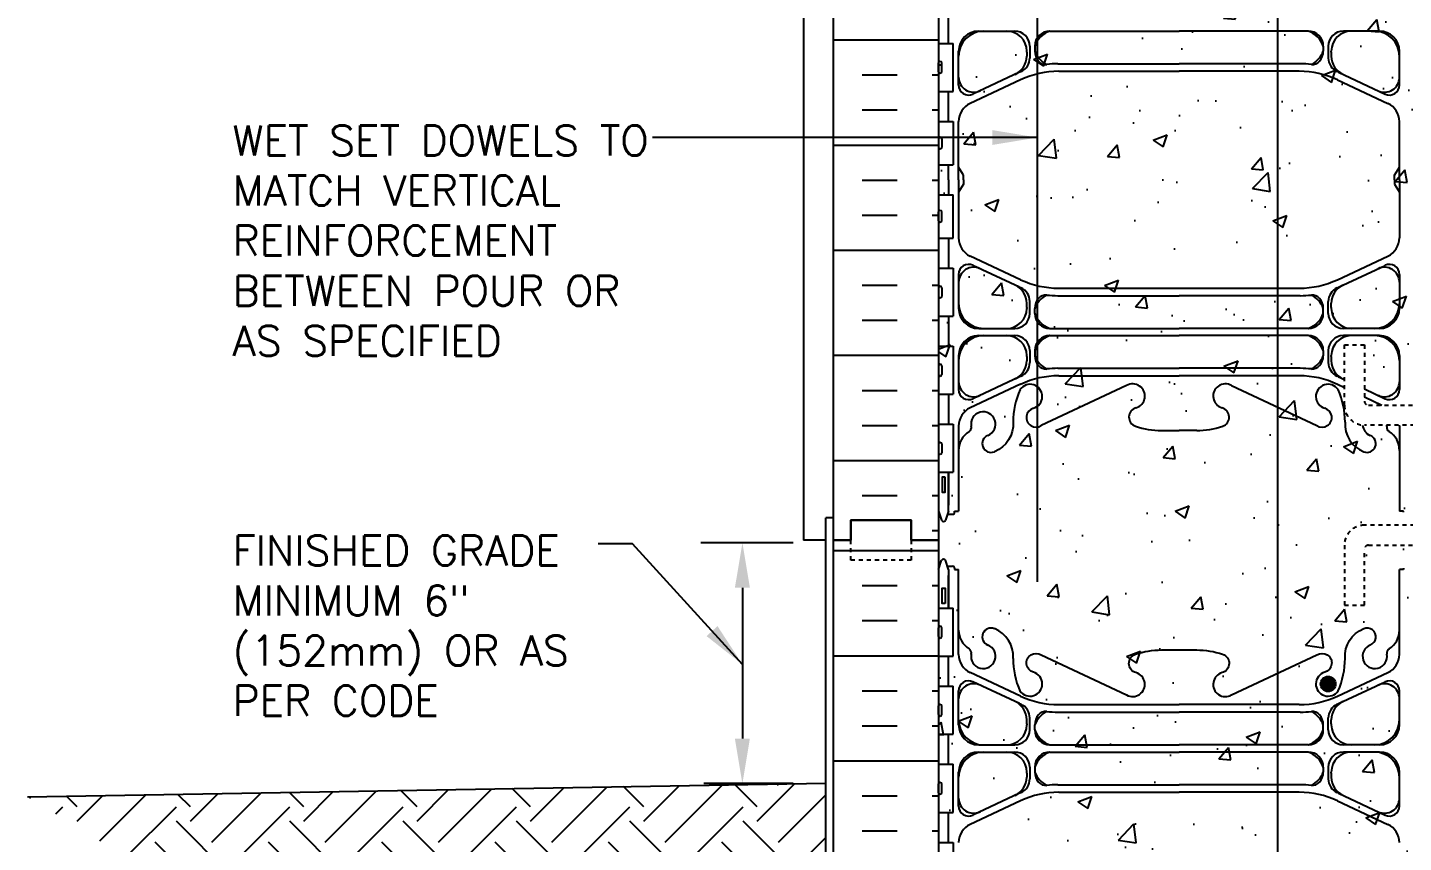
# Model space of a CAD drawing. Header units: inches. Extents: x 23.5 to 82.7, y -12.5 to 63.7.
# Drawn here: x 23.49 to 57.83, y 15.46 to 35.81 of the extents above; entities that cross this region are included whole.
import ezdxf

# ---------------------------------------------------------------- set-up
doc = ezdxf.new("R2010")
doc.units = ezdxf.units.IN
doc.header["$LTSCALE"] = 0.5
doc.header["$MEASUREMENT"] = 0
doc.linetypes.add('DASHED2', pattern=[0.375, 0.25, -0.125])
doc.linetypes.add('HIDDEN2', pattern=[0.1875, 0.125, -0.0625])
for name, color, linetype in [('HATCH', 12, 'Continuous'), ('LINE15', 9, 'Continuous'), ('line25', 2, 'Continuous'), ('LINE3', 3, 'Continuous'), ('LINE50', 5, 'Continuous'), ('LINE9', 9, 'Continuous'), ('TEXT', 4, 'Continuous'), ('Web_Edge', 9, 'Continuous')]:
    doc.layers.add(name, color=color, linetype=linetype)
doc.styles.add('DIM', font='romans.shx', dxfattribs={"width": 0.7})
doc.styles.add('ROMANS', font='romans.shx', dxfattribs={"height": 1.125})
doc.dimstyles.new('ext_12', dxfattribs={"dimscale": 12, "dimtxt": 0.09375, "dimasz": 0.09375, "dimexe": 0.09375, "dimexo": 0.0625, "dimgap": 0.0625, "dimtad": 1, "dimdec": 1, "dimzin": 3, "dimdsep": 46, "dimlunit": 4, "dimtxsty": 'DIM', "dimcen": 0.09, "dimdle": 0.09375, "dimclrt": 4, "dimadec": 0, "dimazin": 0, "dimtfac": 1, "dimtdec": 1, "dimtmove": 2, "dimatfit": 3, "dimfxl": 0, "dimfrac": 2, "dimtolj": 1, "dimtzin": 0, "dimarcsym": 0})

msp = doc.modelspace()

# ---------------------------------------------------------------- hatches: boundary and pattern name
at = {"layer": 'HATCH'}
h = msp.add_hatch(dxfattribs=at)
h.set_pattern_fill('AR-CONC', color=256, scale=0.5, style=0)
edge = h.paths.add_edge_path()
edge.add_line((58.228, 41.008), (58.228, 51.215))
edge.add_spline(control_points=[(58.228, 51.215), (58.212, 51.21), (58.188, 51.204), (58.129, 51.201), (58.095, 51.291), (57.992, 51.308), (57.925, 51.369), (57.845, 51.361), (57.755, 51.364), (57.651, 51.36), (57.57, 51.322), (57.453, 51.259), (57.288, 51.246), (57.136, 51.313), (57.003, 51.389), (56.866, 51.406), (56.742, 51.413), (56.652, 51.386), (56.6, 51.3), (56.492, 51.232), (56.369, 51.201), (56.271, 51.197), (56.228, 51.195)], knot_values=[4.266465, 4.266465, 4.266465, 4.266465, 4.317056, 4.339836, 4.436406, 4.53825, 4.640095, 4.685656, 4.773056, 4.912503, 4.988734, 5.039656, 5.313971, 5.43662, 5.538465, 5.77077, 5.839112, 5.911139, 6.039898, 6.121993, 6.287819, 6.415577, 6.415577, 6.415577, 6.415577], degree=3, periodic=0)
edge.add_spline(control_points=[(56.228, 51.195), (56.186, 51.197), (56.088, 51.201), (55.964, 51.232), (55.856, 51.3), (55.805, 51.386), (55.715, 51.413), (55.591, 51.406), (55.454, 51.389), (55.321, 51.313), (55.168, 51.246), (55.004, 51.259), (54.886, 51.322), (54.805, 51.36), (54.701, 51.364), (54.612, 51.361), (54.531, 51.369), (54.464, 51.308), (54.361, 51.291), (54.328, 51.201), (54.269, 51.204), (54.245, 51.21), (54.228, 51.215)], knot_values=[4.266465, 4.266465, 4.266465, 4.266465, 4.394223, 4.560049, 4.642143, 4.770902, 4.842929, 4.911272, 5.143576, 5.245421, 5.368071, 5.642385, 5.693308, 5.769539, 5.908986, 5.996385, 6.041947, 6.143791, 6.245636, 6.342205, 6.364986, 6.415577, 6.415577, 6.415577, 6.415577], degree=3, periodic=0)
edge.add_spline(control_points=[(54.228, 51.215), (54.212, 51.21), (54.188, 51.204), (54.129, 51.201), (54.095, 51.291), (53.992, 51.308), (53.925, 51.369), (53.845, 51.361), (53.755, 51.364), (53.651, 51.36), (53.57, 51.322), (53.453, 51.259), (53.288, 51.246), (53.136, 51.313), (53.003, 51.389), (52.866, 51.406), (52.742, 51.413), (52.652, 51.386), (52.6, 51.3), (52.492, 51.232), (52.369, 51.201), (52.271, 51.197), (52.228, 51.195)], knot_values=[4.266465, 4.266465, 4.266465, 4.266465, 4.317056, 4.339836, 4.436406, 4.53825, 4.640095, 4.685656, 4.773056, 4.912503, 4.988734, 5.039656, 5.313971, 5.43662, 5.538465, 5.77077, 5.839112, 5.911139, 6.039898, 6.121993, 6.287819, 6.415577, 6.415577, 6.415577, 6.415577], degree=3, periodic=0)
edge.add_spline(control_points=[(52.228, 51.195), (52.186, 51.197), (52.088, 51.201), (51.964, 51.232), (51.856, 51.3), (51.805, 51.386), (51.715, 51.413), (51.591, 51.406), (51.454, 51.389), (51.321, 51.313), (51.168, 51.246), (51.004, 51.259), (50.886, 51.322), (50.805, 51.36), (50.701, 51.364), (50.612, 51.361), (50.531, 51.369), (50.464, 51.308), (50.361, 51.291), (50.328, 51.201), (50.236, 51.207), (50.151, 51.245), (50.055, 51.29), (49.974, 51.306), (49.905, 51.295), (49.797, 51.287), (49.674, 51.211), (49.523, 51.22), (49.427, 51.244), (49.357, 51.269), (49.34, 51.325), (49.307, 51.367), (49.245, 51.391), (49.128, 51.355), (48.999, 51.306), (48.896, 51.182), (48.758, 51.219), (48.67, 51.343), (48.487, 51.326), (48.289, 51.186), (48.04, 51.398), (47.782, 51.204), (47.528, 51.476), (47.161, 51.203), (46.808, 51.498), (46.551, 51.212), (46.354, 51.313), (46.228, 51.377)], knot_values=[0, 0, 0, 0, 0.127758, 0.293584, 0.375679, 0.504437, 0.576465, 0.644807, 0.877112, 0.978956, 1.101606, 1.37592, 1.426843, 1.503074, 1.642521, 1.72992, 1.775482, 1.877327, 1.979171, 2.07574, 2.098521, 2.242575, 2.354885, 2.415783, 2.4876, 2.562387, 2.741054, 2.90052, 2.994438, 3.045361, 3.112462, 3.153226, 3.205897, 3.298351, 3.507792, 3.621627, 3.737779, 3.873357, 4.054994, 4.211544, 4.563183, 4.779883, 5.001631, 5.459512, 5.834615, 6.046757, 6.415577, 6.415577, 6.415577, 6.415577], degree=3, periodic=0)
edge.add_line((46.228, 51.377), (46.228, 41.008))
edge.add_line((46.228, 41.008), (46.228, 23.008))
edge.add_line((46.228, 23.008), (46.228, 5.008))
edge.add_line((46.228, 5.008), (51.103, 5.008))
edge.add_line((51.103, 5.008), (52.103, 6.008))
edge.add_line((52.103, 6.008), (52.103, 5.008))
edge.add_line((52.103, 5.008), (52.103, 4.008))
edge.add_line((52.103, 4.008), (53.103, 5.008))
edge.add_line((53.103, 5.008), (58.228, 5.008))
edge.add_line((58.228, 5.008), (58.228, 17.383))
edge.add_line((58.228, 17.383), (58.228, 22.883))
edge.add_line((58.228, 22.883), (56.953, 22.883))
edge.add_arc((56.953, 22.783), 0.1, 90, 180)
edge.add_line((56.853, 22.783), (56.853, 21.383))
edge.add_line((56.853, 21.383), (56.353, 21.383))
edge.add_line((56.353, 21.383), (56.353, 22.883))
edge.add_arc((56.853, 22.883), 0.5, 90, 180, ccw=False)
edge.add_line((56.853, 23.383), (58.228, 23.383))
edge.add_line((58.228, 23.383), (58.228, 25.883))
edge.add_line((58.228, 25.883), (56.853, 25.883))
edge.add_arc((56.853, 26.383), 0.5, 180, 270, ccw=False)
edge.add_line((56.353, 26.383), (56.353, 27.883))
edge.add_line((56.353, 27.883), (56.853, 27.883))
edge.add_line((56.853, 27.883), (56.853, 26.483))
edge.add_arc((56.953, 26.483), 0.1, 180, 270)
edge.add_line((56.953, 26.383), (58.228, 26.383))
edge.add_line((58.228, 26.383), (58.228, 31.883))
edge.add_line((58.228, 31.883), (58.228, 41.008))
h = msp.add_hatch(dxfattribs=at)
h.set_pattern_fill('INSUL', color=256, scale=7, style=0)
h.set_pattern_definition([(0, (-2879.9333, -374.0018), (0, 2.625), []), (0, (-2879.9333, -373.1268), (0, 2.625), [0.875, -0.875]), (0, (-2879.9333, -372.2518), (0, 2.625), [0.875, -0.875])])
h.paths.add_polyline_path([(43.603, 23.008), (44.041, 23.008), (44.041, 23.508), (45.541, 23.508), (45.541, 23.008), (46.228, 23.008), (46.228, 41.008), (45.541, 41.008), (45.541, 41.508), (44.041, 41.508), (44.041, 41.008), (43.603, 41.008)])
h = msp.add_hatch(dxfattribs=at)
h.set_pattern_fill('INSUL', color=256, scale=7, style=0)
h.set_pattern_definition([(0, (-2879.9333, -392.0018), (0, 2.625), []), (0, (-2879.9333, -391.1268), (0, 2.625), [0.875, -0.875]), (0, (-2879.9333, -390.2518), (0, 2.625), [0.875, -0.875])])
h.paths.add_polyline_path([(43.603, 5.008), (44.041, 5.008), (44.041, 5.508), (45.541, 5.508), (45.541, 5.008), (46.228, 5.008), (46.228, 23.008), (45.541, 23.008), (45.541, 23.508), (44.041, 23.508), (44.041, 23.008), (43.603, 23.008)])
h = msp.add_hatch(dxfattribs=at)
h.set_pattern_fill('EARTH', color=256, scale=8, angle=45, style=0)
h.set_pattern_definition([(45, (-56.2328, -95.3751), (2e-16, 2.828427), [2, -2]), (45, (-56.763, -94.8448), (2e-16, 2.828427), [2, -2]), (45, (-57.2934, -94.3145), (2e-16, 2.828427), [2, -2]), (135, (-57.2934, -93.961), (-2.828427, 4e-16), [2, -2]), (135, (-56.763, -93.4306), (-2.828427, 4e-16), [2, -2]), (135, (-56.2328, -92.9002), (-2.828427, 4e-16), [2, -2])])
h.paths.add_polyline_path([(27.996, 13.392), (34.825, 13.392), (34.825, 11.964), (37.546, 11.964), (37.546, 10.332), (31.788, 10.332), (31.788, 8.832), (34.485, 7.354), (34.521, 7.346), (34.556, 7.339), (34.591, 7.331), (34.627, 7.324), (34.662, 7.316), (34.697, 7.309), (34.732, 7.301), (34.767, 7.294), (34.802, 7.286), (34.837, 7.279), (34.872, 7.271), (34.907, 7.263), (34.942, 7.256), (34.977, 7.248), (35.012, 7.24), (35.047, 7.233), (35.082, 7.225), (35.116, 7.217), (35.151, 7.21), (35.186, 7.202), (35.22, 7.194), (35.255, 7.186), (35.29, 7.179), (35.324, 7.171), (35.359, 7.163), (35.393, 7.155), (35.428, 7.147), (35.462, 7.14), (35.496, 7.132), (35.531, 7.124), (35.565, 7.116), (35.599, 7.108), (35.633, 7.1), (35.667, 7.093), (35.702, 7.085), (35.736, 7.077), (35.77, 7.069), (35.804, 7.061), (35.838, 7.053), (35.872, 7.045), (35.874, 7.045), (41.263, 7.045), (41.263, 5.775), (41.268, 5.775), (41.292, 5.77), (41.317, 5.766), (41.342, 5.761), (41.366, 5.757), (41.391, 5.753), (41.415, 5.748), (41.439, 5.744), (41.464, 5.74), (41.488, 5.736), (41.512, 5.732), (41.536, 5.728), (41.56, 5.724), (41.584, 5.72), (41.608, 5.716), (41.632, 5.712), (41.655, 5.708), (41.679, 5.704), (41.703, 5.701), (41.726, 5.697), (41.75, 5.693), (41.773, 5.69), (41.797, 5.686), (41.82, 5.683), (41.843, 5.679), (41.866, 5.676), (41.89, 5.673), (41.913, 5.669), (41.936, 5.666), (41.959, 5.663), (41.981, 5.66), (42.004, 5.657), (42.027, 5.654), (42.05, 5.651), (42.072, 5.648), (42.853, 5.008), (43.51, 5.008), (43.51, 11.504), (43.416, 11.504), (43.416, 16.945), (23.494, 16.597), (23.526, 16.579), (23.557, 16.56), (23.589, 16.541), (23.62, 16.522), (23.652, 16.504), (23.684, 16.485), (23.715, 16.466), (23.747, 16.447), (23.778, 16.429), (23.81, 16.41), (23.841, 16.391), (23.873, 16.372), (23.905, 16.354), (23.936, 16.335), (23.968, 16.316), (23.999, 16.297), (24.031, 16.279), (24.062, 16.26), (24.094, 16.241), (24.125, 16.222), (24.157, 16.203), (24.188, 16.184), (24.22, 16.165), (24.251, 16.147), (24.283, 16.128), (24.314, 16.109), (24.346, 16.09), (24.377, 16.071), (24.408, 16.052), (24.44, 16.033), (24.471, 16.014), (24.502, 15.995), (24.534, 15.976), (24.565, 15.957), (24.596, 15.937), (24.628, 15.918), (24.659, 15.899), (24.69, 15.88), (24.721, 15.861), (24.753, 15.841), (24.784, 15.822), (24.815, 15.803), (24.846, 15.784), (24.877, 15.764), (24.908, 15.745), (24.94, 15.725), (24.971, 15.706), (25.002, 15.687), (25.033, 15.667), (25.064, 15.648), (25.095, 15.628), (25.126, 15.608), (25.157, 15.589), (25.187, 15.569), (25.218, 15.549), (25.249, 15.53), (25.28, 15.51), (25.311, 15.49), (25.342, 15.47), (25.372, 15.45), (25.403, 15.43), (25.434, 15.41), (25.464, 15.39), (25.495, 15.37), (25.526, 15.35), (25.556, 15.33), (25.587, 15.31), (25.617, 15.29), (25.648, 15.269), (25.678, 15.249), (25.708, 15.229), (25.739, 15.208), (25.769, 15.188), (25.799, 15.167), (25.83, 15.147), (25.86, 15.126), (25.89, 15.105), (25.92, 15.085), (25.95, 15.064), (25.98, 15.043), (26.01, 15.022), (26.04, 15.001), (26.07, 14.98), (26.1, 14.959), (26.13, 14.938), (26.16, 14.917), (26.19, 14.896), (26.219, 14.874), (26.249, 14.853), (26.279, 14.832), (26.308, 14.81), (26.338, 14.789), (26.367, 14.767), (26.397, 14.746), (26.426, 14.724), (26.456, 14.702), (26.485, 14.68), (26.514, 14.658), (26.543, 14.636), (26.573, 14.614), (26.602, 14.592), (26.631, 14.57), (26.66, 14.548), (26.689, 14.526), (26.718, 14.503), (26.747, 14.481), (26.775, 14.458), (26.804, 14.436), (26.833, 14.413), (26.862, 14.391), (26.89, 14.368), (26.919, 14.345), (26.947, 14.322), (26.976, 14.299), (27.004, 14.276), (27.033, 14.253), (27.061, 14.23), (27.089, 14.206), (27.117, 14.183), (27.146, 14.16), (27.174, 14.136), (27.202, 14.113), (27.23, 14.089), (27.258, 14.065), (27.285, 14.041), (27.313, 14.018), (27.341, 13.994), (27.369, 13.97), (27.396, 13.946), (27.424, 13.922), (27.451, 13.897), (27.479, 13.873), (27.506, 13.849), (27.534, 13.824), (27.561, 13.8), (27.588, 13.775), (27.615, 13.751), (27.642, 13.726), (27.669, 13.701), (27.696, 13.677), (27.723, 13.652), (27.75, 13.627), (27.777, 13.602), (27.804, 13.577), (27.83, 13.551), (27.857, 13.526), (27.883, 13.501), (27.91, 13.476), (27.936, 13.45), (27.963, 13.425), (27.989, 13.399)])
at = {"layer": 'LINE3'}
msp.add_hatch(color=256, dxfattribs=at).paths.add_polyline_path([(55.759, 19.419, 1), (56.134, 19.419, 1)])

# ---------------------------------------------------------------- linework, layer by layer
at = {"layer": 'LINE15', "linetype": 'HIDDEN2'}
for points in [[(63.103, 25.883), (56.853, 25.883, -0.414214), (56.353, 26.383), (56.353, 27.883), (56.853, 27.883), (56.853, 26.483, 0.414214), (56.953, 26.383), (63.103, 26.383)], [(63.103, 23.383), (56.853, 23.383, 0.414214), (56.353, 22.883), (56.353, 21.383), (56.853, 21.383), (56.853, 22.783, -0.414214), (56.953, 22.883), (63.103, 22.883)]]:
    msp.add_lwpolyline(points, format="xyb", dxfattribs=at)
at = {"layer": 'line25'}
for p, q in [((46.228, 41.008), (46.228, 23.008)), ((46.228, 35.413), (46.593, 35.413)), ((46.593, 34.213), (46.593, 35.413)), ((46.228, 34.703), (46.228, 34.923)), ((46.228, 34.868), (46.228, 34.868)), ((46.228, 34.758), (46.228, 34.758)), ((46.268, 34.963), (46.268, 34.963)), ((46.308, 34.703), (46.308, 34.923)), ((46.268, 34.663), (46.268, 34.663)), ((46.228, 34.213), (46.593, 34.213)), ((46.228, 33.463), (46.593, 33.463)), ((46.593, 33.463), (46.593, 32.383)), ((46.228, 33.033), (46.228, 32.813)), ((46.228, 32.978), (46.228, 32.978)), ((46.268, 33.073), (46.268, 33.073)), ((46.308, 33.033), (46.308, 32.813)), ((46.228, 32.868), (46.228, 32.868)), ((46.268, 32.773), (46.268, 32.773)), ((46.228, 32.383), (46.593, 32.383)), ((46.228, 31.633), (46.593, 31.633)), ((46.593, 30.553), (46.593, 31.633)), ((46.228, 30.983), (46.228, 31.203)), ((46.228, 31.148), (46.228, 31.148)), ((46.228, 31.038), (46.228, 31.038)), ((46.268, 31.243), (46.268, 31.243)), ((46.268, 30.943), (46.268, 30.943)), ((46.308, 30.983), (46.308, 31.203)), ((46.228, 30.553), (46.593, 30.553)), ((46.228, 29.803), (46.593, 29.803)), ((46.593, 29.803), (46.593, 28.603)), ((46.228, 29.313), (46.228, 29.093)), ((46.228, 29.258), (46.228, 29.258)), ((46.268, 29.353), (46.268, 29.353)), ((46.308, 29.313), (46.308, 29.093)), ((46.228, 29.148), (46.228, 29.148)), ((46.268, 29.053), (46.268, 29.053)), ((46.228, 28.603), (46.593, 28.603)), ((46.228, 27.853), (46.593, 27.853)), ((46.593, 27.853), (46.593, 26.653)), ((46.228, 27.363), (46.228, 27.143)), ((46.228, 27.308), (46.228, 27.308)), ((46.228, 27.198), (46.228, 27.198)), ((46.308, 27.363), (46.308, 27.143)), ((46.268, 27.103), (46.268, 27.103)), ((46.228, 26.653), (46.593, 26.653)), ((46.228, 25.903), (46.593, 25.903)), ((46.593, 25.903), (46.593, 24.703)), ((46.228, 25.413), (46.228, 25.193)), ((46.268, 25.453), (46.268, 25.453)), ((46.308, 25.413), (46.308, 25.193)), ((46.228, 25.358), (46.228, 25.358)), ((46.228, 25.248), (46.228, 25.248)), ((46.268, 25.153), (46.268, 25.153)), ((46.228, 24.703), (46.593, 24.703)), ((46.228, 23.008), (46.228, 5.008)), ((46.228, 21.313), (46.593, 21.313)), ((46.593, 20.113), (46.593, 21.313)), ((46.228, 20.603), (46.228, 20.823)), ((46.228, 20.768), (46.228, 20.768)), ((46.228, 20.658), (46.228, 20.658)), ((46.268, 20.863), (46.268, 20.863)), ((46.308, 20.603), (46.308, 20.823)), ((46.268, 20.563), (46.268, 20.563)), ((46.228, 20.113), (46.593, 20.113)), ((46.228, 19.363), (46.593, 19.363)), ((46.593, 18.163), (46.593, 19.363)), ((46.268, 18.913), (46.268, 18.913)), ((46.228, 18.653), (46.228, 18.873)), ((46.228, 18.818), (46.228, 18.818)), ((46.228, 18.708), (46.228, 18.708)), ((46.268, 18.613), (46.268, 18.613)), ((46.308, 18.653), (46.308, 18.873)), ((46.228, 18.163), (46.593, 18.163)), ((46.228, 17.413), (46.593, 17.413)), ((46.593, 16.213), (46.593, 17.413)), ((46.228, 16.703), (46.228, 16.923)), ((46.228, 16.868), (46.228, 16.868)), ((46.268, 16.963), (46.268, 16.963)), ((46.308, 16.703), (46.308, 16.923)), ((46.228, 16.758), (46.228, 16.758)), ((46.268, 16.663), (46.268, 16.663)), ((46.228, 16.213), (46.593, 16.213)), ((46.228, 15.463), (46.593, 15.463)), ((46.593, 15.463), (46.593, 14.383))]:
    msp.add_line(p, q, dxfattribs=at)
for centre, start, end in [((46.268, 34.923), 90, 180), ((46.268, 34.703), 180, 270), ((46.268, 34.923), 360, 90), ((46.268, 34.703), 270, 0), ((46.268, 33.033), 90, 180), ((46.268, 33.033), 0, 90), ((46.268, 32.813), 180, 270), ((46.268, 32.813), 270, 0), ((46.268, 31.203), 90, 180), ((46.268, 30.983), 180, 270), ((46.268, 31.203), 360, 90), ((46.268, 30.983), 270, 0), ((46.268, 29.313), 90, 180), ((46.268, 29.313), 0, 90), ((46.268, 29.093), 180, 270), ((46.268, 29.093), 270, 0), ((46.268, 27.363), 90, 180), ((46.268, 27.143), 180, 270), ((46.268, 27.363), 0, 90), ((46.268, 27.143), 270, 0), ((46.268, 25.413), 90, 180), ((46.268, 25.413), 0, 90), ((46.268, 25.193), 180, 270), ((46.268, 25.193), 270, 0), ((46.268, 20.823), 90, 180), ((46.268, 20.603), 180, 270), ((46.268, 20.823), 360, 90), ((46.268, 20.603), 270, 0), ((46.268, 18.873), 90, 180), ((46.268, 18.873), 360, 90), ((46.268, 18.653), 180, 270), ((46.268, 18.653), 270, 0), ((46.268, 16.923), 90, 180), ((46.268, 16.923), 360, 90), ((46.268, 16.703), 180, 270), ((46.268, 16.703), 270, 0)]:
    msp.add_arc(centre, 0.04, start, end, dxfattribs=at)
at = {"layer": 'LINE3'}
for p, q in [((48.695, 21.966), (48.695, 58.056)), ((54.687, 39.555), (54.687, 5.008))]:
    msp.add_line(p, q, dxfattribs=at)
msp.add_circle((55.947, 19.419), 0.188, dxfattribs=at)
at = {"layer": 'LINE50'}
for p, q in [((43.603, 23.008), (43.603, 41.008)), ((43.603, 5.008), (43.603, 23.008)), ((23.494, 16.597), (43.416, 16.945))]:
    msp.add_line(p, q, dxfattribs=at)
for points in [[(46.228, 23.008), (45.541, 23.008), (45.541, 23.508), (44.041, 23.508), (44.041, 23.008), (43.603, 23.008)], [(43.603, 23.008), (44.041, 23.008), (44.041, 23.508), (45.541, 23.508), (45.541, 23.008), (46.228, 23.008)]]:
    msp.add_lwpolyline(points, dxfattribs=at)
at = {"layer": 'LINE9'}
for p, q in [((42.853, 59.008), (42.853, 23.008)), ((43.416, 11.567), (43.416, 23.567)), ((43.603, 23.567), (43.416, 23.567)), ((43.416, 23.008), (42.853, 23.008))]:
    msp.add_line(p, q, dxfattribs=at)
at = {"layer": 'LINE9', "linetype": 'DASHED2', "ltscale": 0.15}
msp.add_lwpolyline([(45.541, 23.008), (45.541, 23.008), (45.541, 22.508), (44.041, 22.508), (44.041, 23.008), (44.041, 23.008)], dxfattribs=at)
at = {"layer": 'TEXT'}
for p, q in [((42.603, 22.945), (40.294, 22.945)), ((41.333, 21.82), (41.333, 18.056)), ((42.602, 16.931), (40.373, 16.931))]:
    msp.add_line(p, q, dxfattribs=at)
for points in [[(41.145, 21.82), (41.52, 21.82), (41.333, 22.945)], [(41.144, 18.056), (41.519, 18.056), (41.332, 16.931)]]:
    msp.add_solid(points, dxfattribs=at)
at = {"layer": 'Web_Edge'}
for p, q in [((47.228, 35.719), (48.128, 35.719)), ((49.003, 35.719), (52.228, 35.719)), ((55.453, 35.719), (52.228, 35.719)), ((57.228, 35.719), (56.328, 35.719)), ((46.728, 34.371), (46.728, 35.219)), ((48.428, 35.195), (48.428, 35.219)), ((48.428, 35.195), (48.428, 35.091)), ((48.503, 35.344), (48.503, 35.047)), ((48.628, 35.344), (48.628, 35.23)), ((48.628, 35.344), (48.628, 35.218)), ((55.828, 35.344), (55.828, 35.218)), ((55.828, 35.344), (55.828, 35.23)), ((55.953, 35.344), (55.953, 35.047)), ((56.028, 35.195), (56.028, 35.219)), ((56.028, 35.195), (56.028, 35.091)), ((57.728, 34.371), (57.728, 35.219)), ((48.251, 34.69), (47.084, 34.144)), ((49.205, 34.903), (52.228, 34.903)), ((49.228, 34.715), (52.228, 34.715)), ((55.252, 34.903), (52.228, 34.903)), ((55.228, 34.715), (52.228, 34.715)), ((56.205, 34.69), (57.372, 34.144)), ((48.275, 34.503), (47.016, 33.914)), ((56.182, 34.503), (57.44, 33.914)), ((46.728, 32.008), (46.728, 33.461)), ((57.728, 32.008), (57.728, 33.461)), ((46.848, 32.12), (46.728, 32.32)), ((46.848, 32.12), (46.728, 32.32)), ((57.608, 32.12), (57.728, 32.32)), ((57.608, 32.12), (57.728, 32.32)), ((46.728, 32.008), (46.728, 30.554)), ((46.848, 32.008), (46.848, 32.12)), ((46.848, 32.008), (46.848, 32.12)), ((46.848, 32.008), (46.848, 31.895)), ((46.848, 32.008), (46.848, 31.895)), ((57.608, 32.008), (57.608, 32.12)), ((57.608, 32.008), (57.608, 32.12)), ((57.608, 32.008), (57.608, 31.895)), ((57.608, 32.008), (57.608, 31.895)), ((57.728, 32.008), (57.728, 30.554)), ((46.848, 31.895), (46.728, 31.695)), ((46.848, 31.895), (46.728, 31.695)), ((57.608, 31.895), (57.728, 31.695)), ((57.608, 31.895), (57.728, 31.695)), ((48.275, 29.513), (47.016, 30.102)), ((48.251, 29.325), (47.084, 29.871)), ((56.182, 29.513), (57.44, 30.102)), ((56.205, 29.325), (57.372, 29.871)), ((46.728, 29.645), (46.728, 28.796)), ((57.728, 29.645), (57.728, 28.796)), ((48.428, 28.82), (48.428, 28.924)), ((48.503, 28.671), (48.503, 28.968)), ((49.204, 29.113), (52.228, 29.113)), ((55.252, 29.113), (52.228, 29.113)), ((55.953, 28.671), (55.953, 28.968)), ((56.028, 28.82), (56.028, 28.924)), ((48.428, 28.82), (48.428, 28.796)), ((48.628, 28.671), (48.628, 28.797)), ((55.828, 28.671), (55.828, 28.797)), ((56.028, 28.82), (56.028, 28.796)), ((47.228, 28.296), (48.128, 28.296)), ((49.003, 28.296), (52.228, 28.296)), ((55.453, 28.296), (52.228, 28.296)), ((57.228, 28.296), (56.328, 28.296)), ((47.228, 28.116), (48.128, 28.116)), ((49.003, 28.116), (52.228, 28.116)), ((55.453, 28.116), (52.228, 28.116)), ((57.228, 28.116), (56.328, 28.116)), ((46.728, 27.616), (46.728, 26.768)), ((48.428, 27.593), (48.428, 27.616)), ((48.428, 27.593), (48.428, 27.489)), ((48.503, 27.741), (48.503, 27.444)), ((48.628, 27.741), (48.628, 27.615)), ((48.628, 27.741), (48.628, 27.627)), ((55.828, 27.741), (55.828, 27.627)), ((55.828, 27.741), (55.828, 27.615)), ((55.953, 27.741), (55.953, 27.444)), ((56.028, 27.593), (56.028, 27.616)), ((56.028, 27.593), (56.028, 27.489)), ((57.728, 27.616), (57.728, 26.768)), ((49.205, 27.3), (52.228, 27.3)), ((55.252, 27.3), (52.228, 27.3)), ((48.275, 26.9), (47.016, 26.311)), ((48.251, 27.088), (47.084, 26.542)), ((50.918, 26.871), (48.791, 25.872)), ((49.228, 27.112), (52.228, 27.112)), ((55.228, 27.112), (52.228, 27.112)), ((53.539, 26.871), (55.666, 25.872)), ((56.182, 26.9), (56.353, 26.82)), ((56.206, 27.088), (56.353, 27.019)), ((56.853, 26.785), (57.372, 26.542)), ((56.853, 26.586), (57.288, 26.383)), ((46.728, 25.858), (46.728, 23.736)), ((57.728, 25.858), (57.728, 23.736)), ((51.789, 25.747), (52.228, 25.747)), ((52.668, 25.747), (52.228, 25.747)), ((46.478, 23.736), (46.478, 24.703)), ((46.228, 23.736), (46.303, 23.506)), ((46.478, 23.736), (46.403, 23.506)), ((46.628, 23.736), (46.728, 23.736)), ((46.628, 23.706), (46.628, 23.736)), ((46.628, 23.706), (46.628, 23.706)), ((57.828, 23.736), (57.728, 23.736)), ((57.828, 23.706), (57.828, 23.736)), ((57.828, 23.706), (57.828, 23.706)), ((46.452, 23.656), (46.578, 23.656)), ((46.228, 22.279), (46.303, 22.509)), ((46.478, 22.279), (46.403, 22.509)), ((46.452, 22.359), (46.578, 22.359)), ((46.478, 22.279), (46.478, 21.313)), ((46.628, 22.309), (46.628, 22.279)), ((46.628, 22.309), (46.628, 22.309)), ((46.628, 22.279), (46.728, 22.279)), ((46.728, 20.157), (46.728, 22.279)), ((57.728, 20.157), (57.728, 22.279)), ((57.828, 22.279), (57.728, 22.279)), ((57.828, 22.309), (57.828, 22.309)), ((57.828, 22.309), (57.828, 22.279)), ((48.275, 19.115), (47.016, 19.704)), ((56.182, 19.115), (57.44, 19.704)), ((46.728, 18.399), (46.728, 19.247)), ((48.251, 18.928), (47.084, 19.474)), ((56.206, 18.928), (57.372, 19.474)), ((57.728, 18.399), (57.728, 19.247)), ((49.228, 18.903), (52.228, 18.903)), ((55.228, 18.903), (52.228, 18.903)), ((48.503, 18.274), (48.503, 18.571)), ((49.204, 18.716), (52.228, 18.716)), ((55.252, 18.716), (52.228, 18.716)), ((55.953, 18.274), (55.953, 18.571)), ((48.428, 18.422), (48.428, 18.527)), ((48.428, 18.422), (48.428, 18.399)), ((48.628, 18.274), (48.628, 18.4)), ((55.828, 18.274), (55.828, 18.4)), ((56.028, 18.422), (56.028, 18.527)), ((56.028, 18.422), (56.028, 18.399)), ((47.228, 17.899), (48.128, 17.899)), ((49.003, 17.899), (52.228, 17.899)), ((55.453, 17.899), (52.228, 17.899)), ((57.228, 17.899), (56.328, 17.899)), ((47.228, 17.719), (48.128, 17.719)), ((49.003, 17.719), (52.228, 17.719)), ((55.453, 17.719), (52.228, 17.719)), ((57.228, 17.719), (56.328, 17.719)), ((46.728, 16.371), (46.728, 17.219)), ((48.428, 17.195), (48.428, 17.219)), ((48.428, 17.195), (48.428, 17.091)), ((48.503, 17.344), (48.503, 17.047)), ((48.628, 17.344), (48.628, 17.23)), ((48.628, 17.344), (48.628, 17.218)), ((55.828, 17.344), (55.828, 17.218)), ((55.828, 17.344), (55.828, 17.23)), ((55.953, 17.344), (55.953, 17.047)), ((56.028, 17.195), (56.028, 17.219)), ((56.028, 17.195), (56.028, 17.091)), ((57.728, 16.371), (57.728, 17.219)), ((49.205, 16.903), (52.228, 16.903)), ((55.252, 16.903), (52.228, 16.903)), ((48.275, 16.503), (47.016, 15.914)), ((48.251, 16.69), (47.084, 16.144)), ((49.228, 16.715), (52.228, 16.715)), ((55.228, 16.715), (52.228, 16.715)), ((56.182, 16.503), (57.44, 15.914)), ((56.205, 16.69), (57.372, 16.144))]:
    msp.add_line(p, q, dxfattribs=at)
for points in [[(46.478, 35.413), (46.478, 36.169)], [(46.478, 33.463), (46.478, 34.213)], [(46.478, 32.008), (46.478, 32.383)], [(46.478, 32.008), (46.478, 31.633)], [(46.478, 30.553), (46.478, 29.803)], [(49.228, 29.301), (52.228, 29.301), (55.228, 29.301)], [(46.478, 28.603), (46.478, 27.853)], [(46.478, 26.653), (46.478, 25.903)], [(46.478, 24.703), (46.478, 23.886)], [(46.478, 21.313), (46.478, 22.129)], [(46.478, 19.363), (46.478, 20.119)], [(46.478, 17.413), (46.478, 18.169)], [(46.478, 15.463), (46.478, 16.213)]]:
    msp.add_lwpolyline(points, dxfattribs=at)
for points in [[(48.087, 25.958, -0.325312), (47.62, 25.216)], [(56.37, 25.958, 0.325312), (56.837, 25.216)], [(48.087, 20.058, 0.325312), (47.62, 20.8)], [(56.37, 20.058, -0.325312), (56.837, 20.8)], [(48.087, 20.058, 0.10488), (48.259, 19.246, 1.422913), (48.593, 19.713, -1.171105), (48.791, 20.143), (50.918, 19.144, 1.133028), (51.153, 19.702, -0.735593), (51.14, 20.16, -0.082755), (51.789, 20.268), (52.228, 20.268), (52.668, 20.268, -0.082755), (53.316, 20.16, -0.735593), (53.303, 19.702, 1.133028), (53.539, 19.144), (55.666, 20.143, -1.171105), (55.864, 19.713, 1.422913), (56.198, 19.246, 0.10488), (56.37, 20.058)]]:
    msp.add_lwpolyline(points, format="xyb", dxfattribs=at)
for points in [[(46.388, 24.586), (46.318, 24.586), (46.318, 24.206), (46.388, 24.206)], [(46.388, 21.429), (46.318, 21.429), (46.318, 21.809), (46.388, 21.809)]]:
    msp.add_lwpolyline(points, close=True, dxfattribs=at)
for centre, radius, start, end in [((47.353, 35.094), 0.625, 90, 180), ((47.228, 35.219), 0.5, 90, 180), ((47.928, 35.219), 0.5, 0, 90), ((48.128, 35.344), 0.375, 360, 90), ((49.21, 35.137), 0.617, 109.6458, 160.4318), ((49.003, 35.344), 0.375, 90, 180), ((55.453, 35.344), 0.375, 360, 90), ((55.247, 35.137), 0.617, 19.5682, 70.3542), ((56.328, 35.344), 0.375, 90, 180), ((56.528, 35.219), 0.5, 90, 180), ((57.103, 35.094), 0.625, 360, 90), ((57.228, 35.219), 0.5, 0, 90), ((47.928, 35.091), 0.5, 295.0796, 360), ((48.127, 35.047), 0.376, 295.187, 359.9509), ((49.211, 35.441), 0.624, 200.9119, 242.8949), ((49.004, 35.219), 0.376, 180.0491, 221.6135), ((55.245, 35.441), 0.624, 297.1051, 339.0881), ((55.452, 35.219), 0.376, 318.3865, 359.9509), ((56.329, 35.047), 0.376, 180.0491, 244.813), ((56.528, 35.091), 0.5, 180, 244.9204), ((49.205, 32.653), 2.25, 114.0752, 115.0796), ((49.228, 32.465), 2.25, 90, 115.0796), ((48.91, 35.135), 0.25, 221.6135, 273.8988), ((49.205, 32.653), 2.25, 90, 97.097), ((55.228, 32.465), 2.25, 64.9204, 90), ((55.252, 32.653), 2.25, 82.903, 90), ((55.546, 35.135), 0.25, 266.1012, 318.3865), ((55.252, 32.653), 2.25, 64.9204, 65.9248), ((47.103, 34.567), 0.375, 180, 295.0796), ((46.978, 34.371), 0.25, 180, 295.0796), ((57.353, 34.567), 0.375, 244.9204, 360), ((57.478, 34.371), 0.25, 244.9204, 0), ((47.228, 33.461), 0.5, 115.0796, 180), ((57.228, 33.461), 0.5, 0, 64.9204), ((47.228, 30.554), 0.5, 180, 244.9204), ((57.228, 30.554), 0.5, 295.0796, 360), ((46.978, 29.645), 0.25, 64.9204, 180), ((57.478, 29.645), 0.25, 360, 115.0796), ((47.103, 29.448), 0.375, 64.9204, 180), ((57.353, 29.448), 0.375, 0, 115.0796), ((47.928, 28.924), 0.5, 0, 64.9204), ((49.205, 31.363), 2.25, 244.9204, 245.9248), ((49.228, 31.551), 2.25, 244.9204, 270), ((48.127, 28.968), 0.376, 0.0491, 64.813), ((55.228, 31.551), 2.25, 270, 295.0796), ((56.329, 28.968), 0.376, 115.187, 179.9509), ((56.528, 28.924), 0.5, 115.0796, 180), ((55.252, 31.363), 2.25, 294.0752, 295.0796), ((47.353, 28.921), 0.625, 180, 270), ((49.211, 28.574), 0.624, 117.0966, 159.0881), ((49.004, 28.797), 0.376, 138.3704, 179.9486), ((48.91, 28.88), 0.25, 86.1209, 138.3704), ((49.204, 31.363), 2.25, 262.9228, 270), ((55.252, 31.363), 2.25, 270, 277.0772), ((55.245, 28.574), 0.624, 20.9119, 62.9034), ((55.546, 28.88), 0.25, 41.6296, 93.8791), ((55.452, 28.797), 0.376, 0.0514, 41.6296), ((57.103, 28.921), 0.625, 270, 0), ((47.228, 28.796), 0.5, 180, 270), ((47.928, 28.796), 0.5, 270, 0), ((48.128, 28.671), 0.375, 270, 0), ((49.003, 28.671), 0.375, 180, 270), ((49.21, 28.878), 0.617, 199.5682, 250.4318), ((55.247, 28.878), 0.617, 289.5682, 340.4318), ((55.453, 28.671), 0.375, 270, 0), ((56.328, 28.671), 0.375, 180, 270), ((56.528, 28.796), 0.5, 180, 270), ((57.228, 28.796), 0.5, 270, 360), ((47.228, 27.616), 0.5, 90, 180), ((47.353, 27.491), 0.625, 90, 180), ((47.928, 27.616), 0.5, 0, 90), ((48.128, 27.741), 0.375, 360, 90), ((49.003, 27.741), 0.375, 90, 180), ((49.21, 27.534), 0.617, 109.6458, 160.4318), ((55.453, 27.741), 0.375, 360, 90), ((55.247, 27.534), 0.617, 19.5682, 70.3542), ((56.328, 27.741), 0.375, 90, 180), ((56.528, 27.616), 0.5, 90, 180), ((57.103, 27.491), 0.625, 360, 90), ((57.228, 27.616), 0.5, 360, 90), ((47.928, 27.489), 0.5, 295.0796, 360), ((49.004, 27.616), 0.376, 180.0491, 221.6135), ((49.211, 27.838), 0.624, 200.9119, 242.8949), ((55.245, 27.838), 0.624, 297.1051, 339.0881), ((55.452, 27.616), 0.376, 318.3865, 359.9509), ((56.528, 27.489), 0.5, 180, 244.9204), ((48.127, 27.445), 0.376, 295.1919, 359.9486), ((48.91, 27.532), 0.25, 221.6135, 273.8988), ((49.205, 25.05), 2.25, 90, 97.097), ((55.252, 25.05), 2.25, 82.903, 90), ((55.546, 27.532), 0.25, 266.1012, 318.3865), ((56.329, 27.445), 0.376, 180.0514, 244.8081), ((47.103, 26.965), 0.375, 180, 295.0796), ((49.204, 25.05), 2.25, 114.0524, 115.0796), ((48.51, 26.596), 0.305, 285.7253, 145.3297), ((49.228, 24.862), 2.25, 90, 115.0796), ((51.071, 26.607), 0.305, 285.7253, 120), ((53.386, 26.607), 0.305, 60, 254.2747), ((55.228, 24.862), 2.25, 64.9204, 90), ((55.947, 26.596), 0.305, 34.6703, 254.2747), ((55.252, 25.05), 2.25, 64.9204, 65.9476), ((57.353, 26.965), 0.375, 244.9204, 360), ((46.978, 26.768), 0.25, 180, 295.0796), ((50.087, 25.957), 2, 156.0362, 179.9854), ((54.37, 25.957), 2, 0.0146, 23.9638), ((57.478, 26.768), 0.25, 244.9204, 360), ((47.228, 25.858), 0.5, 115.0796, 180), ((47.343, 25.907), 0.305, 291.8037, 191.0944), ((48.658, 26.072), 0.24, 105.7253, 303.75), ((51.218, 26.083), 0.24, 105.7253, 251.077), ((53.238, 26.083), 0.24, 288.923, 74.2747), ((55.799, 26.072), 0.24, 236.25, 74.2747), ((46.921, 25.825), 0.125, 301.9268, 11.0944), ((51.789, 27.747), 2, 251.077, 270), ((52.668, 27.747), 2, 270, 288.923), ((57.113, 25.907), 0.305, 184.2732, 248.1963), ((57.535, 25.825), 0.125, 168.9056, 238.0732), ((57.113, 25.907), 0.305, 348.9056, 355.3587), ((57.228, 25.858), 0.5, 360, 2.7873), ((47.278, 25.252), 0.55, 121.9268, 180), ((47.538, 25.42), 0.22, 111.8037, 291.8037), ((56.918, 25.42), 0.22, 248.1963, 68.1963), ((57.178, 25.252), 0.55, 360, 58.0732), ((46.578, 23.706), 0.05, 270, 0), ((46.353, 23.533), 0.0567, 208.0725, 331.9275), ((46.353, 22.482), 0.0567, 28.0725, 151.9275), ((46.578, 22.309), 0.05, 0, 90), ((47.278, 20.764), 0.55, 180, 238.0732), ((47.538, 20.595), 0.22, 68.1963, 248.1963), ((56.918, 20.595), 0.22, 291.8037, 111.8037), ((57.178, 20.764), 0.55, 301.9268, 0), ((46.921, 20.191), 0.125, 348.9056, 58.0732), ((47.343, 20.108), 0.305, 168.9056, 68.1963), ((57.113, 20.108), 0.305, 111.8037, 11.0944), ((57.535, 20.191), 0.125, 121.9268, 191.0944), ((47.228, 20.157), 0.5, 180, 244.9204), ((57.228, 20.157), 0.5, 295.0796, 0), ((46.978, 19.247), 0.25, 64.9204, 180), ((47.103, 19.051), 0.375, 64.9204, 180), ((57.353, 19.051), 0.375, 0, 115.0796), ((57.478, 19.247), 0.25, 0, 115.0796), ((47.928, 18.527), 0.5, 0, 64.9204), ((49.204, 20.966), 2.25, 244.9204, 245.9476), ((49.228, 21.153), 2.25, 244.9204, 270), ((48.127, 18.571), 0.376, 0.0514, 64.8081), ((55.228, 21.153), 2.25, 270, 295.0796), ((56.329, 18.571), 0.376, 115.1919, 179.9486), ((56.528, 18.527), 0.5, 115.0796, 180), ((55.252, 20.966), 2.25, 294.0524, 295.0796), ((49.211, 18.177), 0.624, 117.0966, 159.0881), ((49.004, 18.4), 0.376, 138.3704, 179.9486), ((48.91, 18.483), 0.25, 86.1209, 138.3704), ((49.204, 20.966), 2.25, 262.9228, 270), ((55.252, 20.966), 2.25, 270, 277.0772), ((55.546, 18.483), 0.25, 41.6296, 93.8791), ((55.245, 18.177), 0.624, 20.9119, 62.9034), ((55.452, 18.4), 0.376, 0.0514, 41.6296), ((47.353, 18.524), 0.625, 180, 270), ((47.228, 18.399), 0.5, 180, 270), ((47.928, 18.399), 0.5, 270, 0), ((48.128, 18.274), 0.375, 270, 0), ((49.21, 18.481), 0.617, 199.5682, 250.4318), ((49.003, 18.274), 0.375, 180, 270), ((55.453, 18.274), 0.375, 270, 0), ((55.247, 18.481), 0.617, 289.5682, 340.4318), ((56.328, 18.274), 0.375, 180, 270), ((56.528, 18.399), 0.5, 180, 270), ((57.103, 18.524), 0.625, 270, 0), ((57.228, 18.399), 0.5, 270, 0), ((47.353, 17.094), 0.625, 90, 180), ((47.228, 17.219), 0.5, 90, 180), ((47.928, 17.219), 0.5, 0, 90), ((48.128, 17.344), 0.375, 360, 90), ((49.21, 17.137), 0.617, 109.6458, 160.4318), ((49.003, 17.344), 0.375, 90, 180), ((55.453, 17.344), 0.375, 360, 90), ((55.247, 17.137), 0.617, 19.5682, 70.3542), ((56.328, 17.344), 0.375, 90, 180), ((56.528, 17.219), 0.5, 90, 180), ((57.103, 17.094), 0.625, 360, 90), ((57.228, 17.219), 0.5, 0, 90), ((49.211, 17.441), 0.624, 200.9119, 242.8949), ((49.004, 17.219), 0.376, 180.0491, 221.6135), ((55.245, 17.441), 0.624, 297.1051, 339.0881), ((55.452, 17.219), 0.376, 318.3865, 359.9509), ((47.928, 17.091), 0.5, 295.0796, 360), ((48.127, 17.047), 0.376, 295.187, 359.9509), ((48.91, 17.135), 0.25, 221.6135, 273.8988), ((49.205, 14.653), 2.25, 90, 97.097), ((55.252, 14.653), 2.25, 82.903, 90), ((55.546, 17.135), 0.25, 266.1012, 318.3865), ((56.329, 17.047), 0.376, 180.0491, 244.813), ((56.528, 17.091), 0.5, 180, 244.9204), ((47.103, 16.567), 0.375, 180, 295.0796), ((49.205, 14.653), 2.25, 114.0752, 115.0796), ((49.228, 14.465), 2.25, 90, 115.0796), ((55.228, 14.465), 2.25, 64.9204, 90), ((55.252, 14.653), 2.25, 64.9204, 65.9248), ((57.353, 16.567), 0.375, 244.9204, 360), ((46.978, 16.371), 0.25, 180, 295.0796), ((57.478, 16.371), 0.25, 244.9204, 0), ((47.228, 15.461), 0.5, 115.0796, 180), ((57.228, 15.461), 0.5, 0, 64.9204)]:
    msp.add_arc(centre, radius, start, end, dxfattribs=at)

# ---------------------------------------------------------------- texts
at = {"layer": 'TEXT', "char_height": 0.75, "attachment_point": 4, "style": 'ROMANS'}
for s, insert, width in [('WET SET DOWELS TO MATCH VERTICAL REINFORCEMENT BETWEEN POUR OR AS SPECIFIED', (28.612, 30.488), 11.74859), ('FINISHED GRADE MINIMUM 6" (152mm) OR AS PER CODE', (28.612, 20.877), 10.75183)]:
    msp.add_mtext(s, dxfattribs=dict(at, insert=insert, width=width))

# ---------------------------------------------------------------- leaders
at = {"layer": 'TEXT'}
msp.add_leader([(48.695, 33.062), (39.09, 33.062)], dimstyle='ext_12', override={"dimtad": 0}, dxfattribs=at)
msp.add_leader([(41.333, 19.907), (38.59, 22.915), (37.73, 22.915)], dimstyle='ext_12', dxfattribs=at)

doc.saveas('drawing.dxf')
